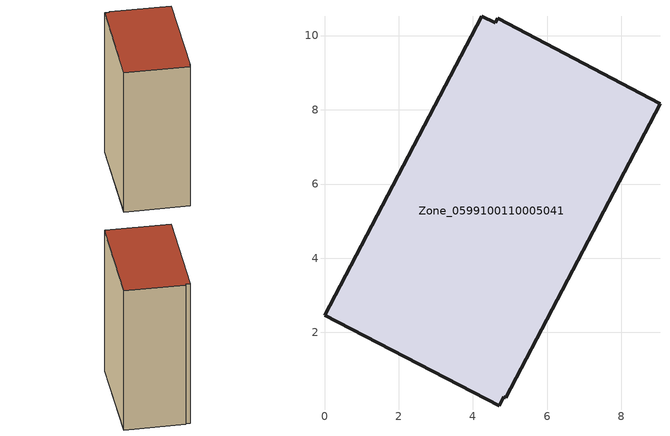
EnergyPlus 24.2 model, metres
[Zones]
Zone_0599100110005041
 floor ground (C_G): 4.88,0.24 4.83,0.27 4.71,0.02 0,2.47 4.24,10.52 4.6,10.35 4.66,10.46 9.04,8.16 z0
 wall outside (C_F): 4.83,0.27 4.88,0.24 9.04,8.16 4.66,10.46 4.6,10.35 4.24,10.52 0,2.47 4.71,0.02 4.83,0.27 z0:12.82
 roof outside (C_R): 4.24,10.52 0,2.47 4.71,0.02 4.83,0.27 4.88,0.24 9.04,8.16 4.66,10.46 4.6,10.35 z12.82
[BUILDING]
Pand.0599100110005041: North Axis=0; Terrain=City; Loads Convergence Tolerance Value=0.04; Temperature Convergence Tolerance Value=0.4; Solar Distribution=FullExterior; Maximum Number of Warmup Days=25; Minimum Number of Warmup Days=1
[Site:Location]
Rotterdam.The.Hague.AP_ZH_NLD Design_Conditions: Latitude=51.96; Longitude=4.45; Time Zone=1; Elevation=-4.5
[SITE:GROUNDTEMPERATURE:BUILDINGSURFACE]
18, 18, 18, 18, 18, 18, 18, 18, 18, 18, 18, 18
[MATERIAL] Thermal Absorptance=0.9; Solar Absorptance=0.7; Visible Absorptance=0.7
Name | Roughness | Thickness | Conductivity | Density | Specific Heat
G.TI.2015-2018 | MediumSmooth | 0.15 | 0.0428571 | 540 | 1210
F.TI.2015-2018 | Rough | 0.3 | 0.0666667 | 1920 | 840
R.TI.2015-2018 | MediumRough | 0.2 | 0.0333333 | 1500 | 1000
[CONSTRUCTION]
C_G: G.TI.2015-2018
C_F: F.TI.2015-2018
C_R: R.TI.2015-2018
[ZONE]
Zone_0599100110005041: Type=1; Multiplier=1; Ceiling Height=Autocalculate; Volume=Autocalculate; Floor Area=autocalculate; Part of Total Floor Area=Yes
[ZONEINFILTRATION:DESIGNFLOWRATE]
Infil_Zone_0599100110005041: Zone or ZoneList or Space or SpaceList=Zone_0599100110005041; Schedule=AlwaysOn; Design Flow Rate Calculation Method=Flow/Area; Flow Rate per Floor Area=0.0015; Constant Term Coefficient=1; Temperature Term Coefficient=0; Velocity Term Coefficient=0; Velocity Squared Term Coefficient=0
[HVACTEMPLATE:ZONE:IDEALLOADSAIRSYSTEM]
Zone_0599100110005041: Maximum Heating Supply Air Temperature=50; Minimum Cooling Supply Air Temperature=13; Maximum Heating Supply Air Humidity Ratio=0.0156; Minimum Cooling Supply Air Humidity Ratio=0.0077; Heating Limit=NoLimit; Cooling Limit=NoLimit; Dehumidification Control Type=ConstantSensibleHeatRatio; Cooling Sensible Heat Ratio=0.7; Dehumidification Setpoint=60; Humidification Control Type=None; Humidification Setpoint=30; Outdoor Air Method=None; Outdoor Air Flow Rate per Person=0.00944; Outdoor Air Flow Rate per Zone Floor Area=0; Outdoor Air Flow Rate per Zone=0; Demand Controlled Ventilation Type=None; Outdoor Air Economizer Type=NoEconomizer; Heat Recovery Type=None; Sensible Heat Recovery Effectiveness=0.7; Latent Heat Recovery Effectiveness=0.65
[ZONECONTROL:THERMOSTAT]
ThermostatControl_Zone_0599100110005041: Zone or ZoneList=Zone_0599100110005041; Control Type Schedule=DualSetpointControlType; Control 1=Thermostat_Zone_0599100110005041; Temperature Difference Between Cutout And Setpoint=0
[THERMOSTATSETPOINT:DUALSETPOINT]
Thermostat_Zone_0599100110005041: Heating Setpoint Temperature Schedule=HeatingSetpoint_Zone_0599100110005041; Cooling Setpoint Temperature Schedule=CoolingSetpoint_Zone_0599100110005041
[SCHEDULE:COMPACT]
HeatingSetpoint_Zone_0599100110005041: Through: 12/31, For: AllDays, Until: 24:00, 21
CoolingSetpoint_Zone_0599100110005041: Through: 12/31, For: AllDays, Until: 24:00, 24
DualSetpointControlType: Through: 12/31, For: AllDays, Until: 24:00, 4
AlwaysOn: Through: 12/31, For: AllDays, Until: 24:00, 1
